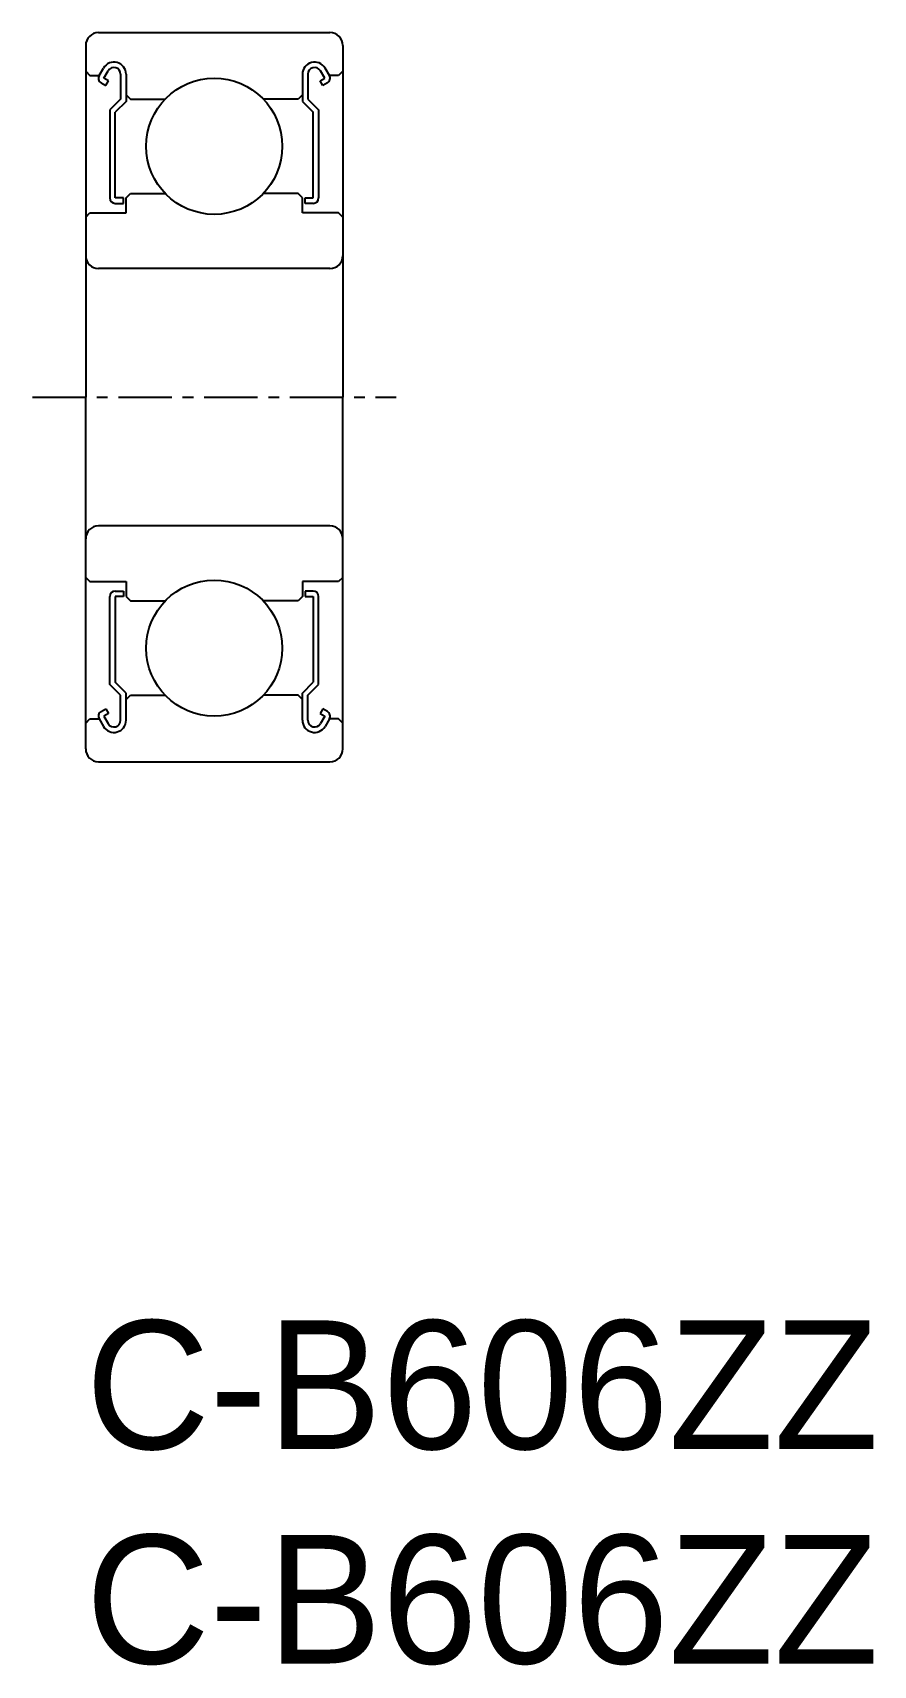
# Model space of a CAD drawing. Extents: x -1.2 to 18.4, y -8 to 30.
import ezdxf

# ---------------------------------------------------------------- set-up
doc = ezdxf.new("R2010")
doc.units = 0
doc.linetypes.add('CENTER', pattern=[2, 1.25, -0.25, 0.25, -0.25])
doc.layers.get('0').update_dxf_attribs({"linetype": 'CONTINUOUS'})
doc.layers.add('CENTER', color=1, linetype='CENTER')

msp = doc.modelspace()

# ---------------------------------------------------------------- linework, layer by layer
at = {"color": 7, "linetype": 'CONTINUOUS'}
for p, q in [((0, 29.724), (0, 21.524)), ((0.3, 30.024), (5.7, 30.024)), ((6, 29.724), (6, 21.524)), ((0, 29.124), (0.1, 29.024)), ((0.1, 29.024), (0.314, 29.024)), ((0.314, 29.024), (0.416, 29.197)), ((0.423, 28.961), (0.525, 29.134)), ((0.531, 28.898), (0.423, 28.961)), ((0.816, 29.056), (0.816, 28.474)), ((0.942, 29.056), (0.942, 28.422)), ((5.058, 29.056), (5.058, 28.422)), ((5.184, 29.056), (5.184, 28.474)), ((5.469, 28.898), (5.577, 28.961)), ((5.577, 28.961), (5.475, 29.134)), ((5.686, 29.024), (5.584, 29.197)), ((5.9, 29.024), (5.686, 29.024)), ((6, 29.124), (5.9, 29.024)), ((0.36, 28.852), (0.469, 28.789)), ((0.469, 28.789), (0.531, 28.898)), ((0.942, 28.574), (1.042, 28.474)), ((5.058, 28.574), (4.958, 28.474)), ((5.531, 28.789), (5.469, 28.898)), ((5.64, 28.852), (5.531, 28.789)), ((0.816, 28.474), (0.565, 28.222)), ((0.565, 28.222), (0.565, 26.169)), ((0.942, 28.422), (0.691, 28.17)), ((0.691, 26.169), (0.691, 28.17)), ((1.042, 28.474), (1.855, 28.474)), ((4.958, 28.474), (4.145, 28.474)), ((5.058, 28.422), (5.309, 28.17)), ((5.184, 28.474), (5.435, 28.222)), ((5.309, 26.169), (5.309, 28.17)), ((5.435, 28.222), (5.435, 26.169)), ((0.942, 26.174), (1.042, 26.274)), ((1.042, 26.274), (1.855, 26.274)), ((4.958, 26.274), (4.145, 26.274)), ((5.058, 26.174), (4.958, 26.274)), ((0.879, 26.169), (0.691, 26.169)), ((0.691, 26.044), (0.879, 26.044)), ((0.879, 26.044), (0.879, 26.169)), ((0.942, 25.824), (0.942, 26.174)), ((5.058, 25.824), (5.058, 26.174)), ((5.121, 26.044), (5.121, 26.169)), ((5.121, 26.169), (5.309, 26.169)), ((5.309, 26.044), (5.121, 26.044)), ((0, 25.724), (0.1, 25.824)), ((0.1, 25.824), (0.942, 25.824)), ((5.9, 25.824), (5.058, 25.824)), ((6, 25.724), (5.9, 25.824)), ((5.7, 24.524), (0.3, 24.524)), ((3, 24.524), (3, 24.524)), ((4.35, 24.524), (4.35, 24.524)), ((0, 13.324), (0, 21.524)), ((6, 13.324), (6, 21.524)), ((5.7, 18.524), (0.3, 18.524)), ((0, 17.324), (0.1, 17.224)), ((0.1, 17.224), (0.942, 17.224)), ((0.942, 17.224), (0.942, 16.874)), ((5.9, 17.224), (5.058, 17.224)), ((5.058, 17.224), (5.058, 16.874)), ((6, 17.324), (5.9, 17.224)), ((0.565, 14.825), (0.565, 16.878)), ((0.691, 17.004), (0.879, 17.004)), ((0.691, 16.878), (0.691, 14.877)), ((0.879, 16.878), (0.691, 16.878)), ((0.879, 17.004), (0.879, 16.878)), ((0.942, 16.874), (1.042, 16.774)), ((1.042, 16.774), (1.855, 16.774)), ((4.958, 16.774), (4.145, 16.774)), ((5.058, 16.874), (4.958, 16.774)), ((5.121, 17.004), (5.121, 16.878)), ((5.309, 17.004), (5.121, 17.004)), ((5.121, 16.878), (5.309, 16.878)), ((5.309, 16.878), (5.309, 14.877)), ((5.435, 14.825), (5.435, 16.878)), ((0.942, 14.626), (0.691, 14.877)), ((5.058, 14.626), (5.309, 14.877)), ((0.816, 14.574), (0.565, 14.825)), ((0.816, 13.991), (0.816, 14.574)), ((0.942, 13.991), (0.942, 14.626)), ((0.942, 14.474), (1.042, 14.574)), ((1.042, 14.574), (1.855, 14.574)), ((4.958, 14.574), (4.145, 14.574)), ((5.058, 14.474), (4.958, 14.574)), ((5.058, 13.991), (5.058, 14.626)), ((5.184, 14.574), (5.435, 14.825)), ((5.184, 13.991), (5.184, 14.574)), ((0.36, 14.195), (0.469, 14.258)), ((0.531, 14.149), (0.423, 14.086)), ((0.423, 14.086), (0.525, 13.913)), ((0.469, 14.258), (0.531, 14.149)), ((5.531, 14.258), (5.469, 14.149)), ((5.469, 14.149), (5.577, 14.086)), ((5.577, 14.086), (5.475, 13.913)), ((5.64, 14.195), (5.531, 14.258)), ((0, 13.924), (0.1, 14.024)), ((0.1, 14.024), (0.314, 14.024)), ((0.314, 14.024), (0.416, 13.85)), ((5.686, 14.024), (5.584, 13.85)), ((5.9, 14.024), (5.686, 14.024)), ((6, 13.924), (5.9, 14.024)), ((0.3, 13.024), (5.7, 13.024))]:
    msp.add_line(p, q, dxfattribs=at)
for centre in [(3, 27.374), (3, 15.674)]:
    msp.add_circle(centre, 1.587, dxfattribs=at)
for centre, radius, start, end in [((0.3, 29.724), 0.3, 90, 180), ((5.7, 29.724), 0.3, 0, 90), ((0.66, 29.056), 0.282, 0, 150.0017), ((5.34, 29.056), 0.282, 29.9983, 180), ((0.423, 28.961), 0.126, 149.9926, 240.0026), ((0.66, 29.056), 0.156, 0, 150.0019), ((5.34, 29.056), 0.156, 29.9981, 180), ((5.577, 28.961), 0.126, 299.9974, 30.0074), ((0.691, 26.169), 0.126, 180.0001, 270), ((5.309, 26.169), 0.126, 270, 359.9999), ((0.3, 24.824), 0.3, 180, 270), ((5.7, 24.824), 0.3, 270, 0), ((0.3, 18.224), 0.3, 90, 180), ((5.7, 18.224), 0.3, 0, 90), ((0.691, 16.878), 0.126, 90, 179.9999), ((5.309, 16.878), 0.126, 0.0001, 90), ((0.423, 14.086), 0.126, 119.9974, 210.0074), ((5.577, 14.086), 0.126, 329.9926, 60.0026), ((0.66, 13.991), 0.282, 209.9983, 0), ((0.66, 13.991), 0.156, 209.9981, 0), ((5.34, 13.991), 0.282, 180, 330.0017), ((5.34, 13.991), 0.156, 180, 330.0019), ((0.3, 13.324), 0.3, 180, 270), ((5.7, 13.324), 0.3, 270, 0)]:
    msp.add_arc(centre, radius, start, end, dxfattribs=at)
at = {"layer": 'CENTER', "color": 1, "linetype": 'CENTER'}
msp.add_line((-1.238, 21.524), (7.241, 21.524), dxfattribs=at)

# ---------------------------------------------------------------- texts
at = {"color": 7, "linetype": 'CONTINUOUS'}
for p in [(0, -3), (0, -8)]:
    msp.add_text('C-B606ZZ', height=3, dxfattribs=at).set_placement(p)

doc.saveas('drawing.dxf')
